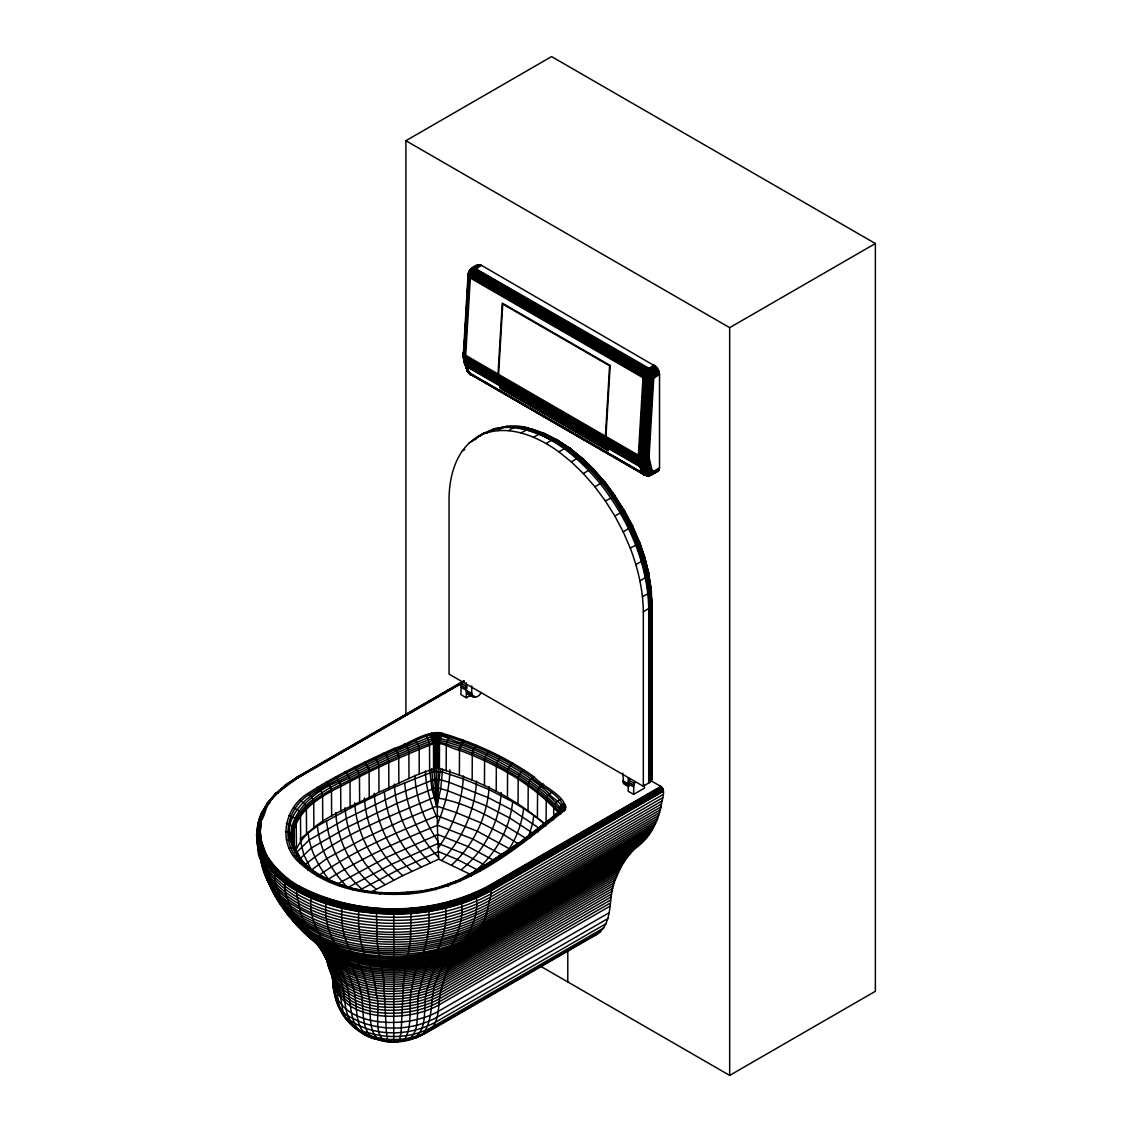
<?xml version="1.0" encoding="UTF-8"?>
<svg xmlns="http://www.w3.org/2000/svg" width="1132" height="1132" viewBox="0 0 1132 1132"><rect width="100%" height="100%" fill="white"/><g stroke="black" fill="none" stroke-linecap="round" stroke-linejoin="round"><path stroke-width="1.5" d="M394.106 894.492L394.106 893.53C460.724 895.044 513.886 848.604 563.142 809.776C565.42 796.744 539.426 786.627 532.45 777.698C504.462 757.931 472.78 743.625 439.952 734.074C423.991 733.196 410.265 745.153 395.436 749.497C365.99 762.855 336.558 776.722 309.404 794.381C285.745 808.729 279.392 844.076 301.65 862.711C329.794 888.62 370.475 895.044 407.435 893.233L407.789 892.554L408.298 893.955C469.766 889.427 518.612 846.495 564.967 810.059C568.363 796.376 541.011 785.976 533.993 776.778C505.721 756.841 473.742 742.38 440.56 732.786C423.906 731.413 409.614 743.823 394.233 748.394C364.66 761.822 335.086 775.731 307.819 793.49C283.722 808.107 277.255 844.118 299.923 863.108C328.761 889.611 370.447 896.176 408.298 893.955M440.518 768.472C435.947 798.612 437.178 828.794 438.721 859.16L470.686 874.541C493.92 857.617 509.612 830.435 512.654 801.838L489.081 789.627L463.37 778.943L442.57 771.996L433.825 771.345L394.375 787.08L354.755 805.8L317.37 825.978L300.122 838.968M442.598 768.982L440.758 788.594L436.768 806.791L431.915 788.877L429.679 769.378M449.871 769.703C449.645 788.381 444.735 806.776 437.518 823.912M463.427 775.929C462.323 801.527 453.225 826.742 438.452 847.613M476.53 781.08C474.987 810.399 462.549 839.491 441.82 860.377M653.716 378.357L648.325 379.192L642.948 377.706L470.261 278.019C463.978 273.053 475.638 262.115 481.44 265.341L656.178 366.711L658.796 370.857L659.517 374.395L653.744 378.102L649.046 457.314L643.641 458.573L638.25 457.271L465.563 357.585L463.582 355.604L463.611 352.406M489.151 786.613C487.538 816.073 473.77 845.01 451.88 864.791M558.868 451.838L571.335 461.898L583.362 473.558L594.753 486.618C597.201 486.548 602.861 479.798 605.125 482.756L593.041 469.016L581.225 457.554L568.971 447.664L565.321 448.187L558.868 451.838C536.186 435.325 504.363 422.25 477.506 436.754C456.125 449.616 449.064 476.148 449.05 499.637L449.05 674.106L643.33 786.273L650.546 781.788L652.074 778.476L651.508 599.196M501.221 792.542C499.552 822.129 484.454 850.854 461.502 869.518M643.33 786.273L643.33 611.804C643.075 589.984 637.995 568.533 630.312 548.199C630.708 547.449 643.231 542.469 637.627 540.997M465.337 363.117L467.176 370.971L470.502 374.763L467.53 371.65L467.077 366.584M470.162 271.255L470.516 269.812L473.261 270.888L645.947 370.574L653.928 377.678L650.999 373.418L646.598 369.853L473.912 270.152L471.039 269.218L470.289 271.114M660.296 809.847L487.722 909.477C426.58 941.244 346.392 940.635 288.434 902.006C272.883 890.969 261.492 873.593 261.421 854.236C261.761 853.132 262.695 852.283 263.756 851.83C272.26 864.466 284.472 878.333 299.315 886.115C357.047 916.467 430.542 916.453 488.274 886.073L660.862 786.429C666.805 791.452 661.003 800.593 661.017 806.918C657.876 820.898 651.409 834.624 640.429 844.147C629.25 852.339 621.383 864.353 616.459 877.159C606.653 895.341 615.327 921.207 596.96 934.324L426.453 1032.766L416.236 1037.62L412.19 1038.2M287.797 784.66L277.199 792.881L267.124 804.753C273.859 794.607 288.264 784.504 299.4 777.033L462.832 682.681M649.061 456.479L643.655 457.597L638.264 456.238L465.577 356.538L463.611 354.599L463.653 351.429M264.747 811.644C259.299 809.649 257.374 829.997 258.082 823.063C265.581 819.299 263.897 808.092 270.364 802.093M293.23 919.538L294.73 922.085C277.524 904.921 266.345 882.182 260.247 858.792C255.28 851.151 258.987 828.978 264.747 851.561M265.468 807.555L261.351 814.559L262.1 812.281M662.192 800.848L489.548 900.52C444.89 924.872 390.993 928.424 341.921 917.5C308.399 908.982 269.812 891.592 259.483 855.467C260.318 848.08 255.478 840.185 257.148 832.996C261.973 831.242 260.601 826.346 261.336 821.535M649.046 457.314L652.089 470.332L646.924 473.006L642.368 472.638L468.931 372.584L466.922 370.348L464.035 358.589L464.728 363.952M649.103 455.588L643.712 456.592L638.321 455.191L464.417 354.585L463.455 353.028L468.082 274.581C470.643 269.161 465.903 276.236 470.36 277.128L643.033 376.829L648.41 378.484L653.744 378.102M463.964 350.934L464.7 338.638M465.125 331.605L465.86 319.309M466.285 312.276L466.908 301.735M467.431 292.947L468.068 282.406M464.417 350.467L464.728 345.203M465.563 331.138L465.776 327.629M466.61 313.578L466.922 308.314M467.771 294.263L468.082 288.985M655.513 471.563L658.399 471.011L659.517 467.856L659.517 374.395M464.474 363.146L464.332 357.91M649.584 462.705L644.278 464.912L638.915 464.007L465.026 363.344L463.964 360.811L469.143 276.265L472.582 269.501L480.039 264.747M463.851 359.283L464.063 361.278L466.059 363.414L638.731 463.101L644.108 464.063L649.428 461.983M659.517 467.856L654.254 470.898C647.164 485.628 640.061 463.936 641.731 456.38L646.443 378.13L649.57 372.032L656.815 367.433M464.063 361.278L463.497 356.679L465.606 359.594L638.292 459.295L643.683 460.483L649.075 458.927M468.676 272.359C468.676 270.406 469.044 274.482 471.167 274.354L643.853 374.041L653.787 377.918L648.537 377.819L643.231 375.909L470.544 276.208C466.752 275.203 468.62 269.586 471.591 273.435L653.815 377.847L645.339 371.381L472.652 271.68L469.766 270.421L469.157 271.864M463.625 355.165L463.639 357.57L468.365 275.317L470.374 270.562L473.983 267.732L648.721 368.155L652.584 372.159L654.282 377.409M471.719 694.68L466.327 697.793L460.936 694.68L461.12 685.483L462.507 681.874M461.658 683.657L467.049 686.784C462.691 695.006 477.888 701.698 480.93 692.515M629.802 778.462L628.218 783.783L628.939 786.471L623.548 783.358L622.826 773.184M628.218 777.797L628.218 791.254L633.609 794.367L633.793 785.169L635.193 781.575M468.082 275.614L469.072 272.755M468.591 273.619L468.988 271.935M463.596 354.259L463.596 356.594L465.577 358.603L638.25 458.29L643.655 459.535L649.046 458.135M256.624 834.609L257.912 823.445M256.681 835.034L258.082 823.063M258.322 822.695C250.625 869.758 302.796 897.152 341.468 905.855C390.965 916.863 445.315 913.298 490.354 888.747L663.012 789.061M258.62 822.384C250.936 869.334 302.994 896.657 341.595 905.345C390.979 916.34 445.201 912.774 490.142 888.28L662.8 788.594M257.12 838.458L257.502 835.02M258.322 845.264L258.704 841.854M373.956 1038.016C348.656 1031.21 331.209 1003.9 333.204 978.09M463.582 353.34L463.398 355.052M463.413 352.943L463.413 354.047M643.33 611.804L650.546 607.318L652.074 604.092M463.455 351.953L463.455 353.028M554.68 817.417L556.491 813.696L560.963 813.682M285.349 831.709C292.877 831.228 294.207 839.859 293.867 845.562C286.424 806.182 331.902 789.91 359.467 774.939C384.625 762.812 409.94 750.106 436.428 741.333C469.172 749.709 500.429 764.836 528.234 784.066C538.959 792.315 550.237 800.635 558.571 811.333C558.515 813.441 558.614 813.696 557.652 811.8L559.647 806.819L564.557 803.678M557.354 815.139C556.746 812.083 560.991 811.234 560.524 808.375C552.289 797.31 540.587 788.99 529.762 780.542C501.052 761.454 469.03 744.064 435.042 737.498C402.086 749.412 370.305 764.723 339.331 781.122C304.635 794.225 270.067 832.897 306.348 865.57L306.546 867.126M558.147 812.465L560.241 807.64L565.448 804.894M642.495 596.677C645.226 594.908 653.73 591.979 650.405 587.14L650.759 593.592M512.654 801.838L523.55 808.474C522.036 823.799 516.206 838.515 507.716 851.264M558.345 812.974L560.524 808.375L565.943 806.182M558.246 814.007L560.581 809.125L566.028 807.498M654.254 470.898C648.565 482.614 643.358 462.663 644.702 456.592L649.4 378.583L651.65 374.14L658.399 369.952M523.55 808.474L533.809 815.45L532.663 823.318L528.135 837.878M542.921 825.851L543.402 822.723L533.809 815.45M299.4 777.033C296.4 775.703 295.891 780.556 299.867 776.453M640.019 580.857L647.235 576.457L648.848 573.825L644.816 557.496L639.382 541.62M438.325 732.503L437.348 768.048C476.331 779.255 514.084 797.324 544.832 824.124M286.976 784.434L284.981 786.004L299.018 776.863L463.993 681.606M376.319 908.048L377.296 943.763L383.451 977.44L386.408 1032.412L387.441 1039.119L388.927 1041.85C404.945 1043.237 421.769 1037.676 433.089 1026.54C440.376 1015.602 437.589 1001.905 441.197 989.793C444.72 974.341 451.484 959.144 463.03 947.993C475.78 938.824 484.156 924.66 487.722 909.477C487.878 902.275 494.415 892.101 488.274 886.073M278.09 793.051L275.458 793.56L267.067 804.314M653.9 471.082L650.688 475.298L643.74 474.775M470.601 270.223L473.36 267.718M594.088 471.775C595.036 465.181 584.834 472.752 583.362 473.558M379.913 893.955L380.409 892.554L394.106 893.148L421.26 891.011L422.25 892.356M635.929 564.613C637.189 563.113 647.914 559.859 643.599 556.42M468.224 273.718L468.577 272.529M653.688 471.167C647.263 483.081 642.523 462.804 643.712 456.592L648.41 378.484L650.999 373.418L657.933 369.074M630.312 548.199L623.251 531.927L632.547 525.885L624.454 510.532L604.997 482.062M470.954 269.996L472.794 267.831M257.799 824.28L261.803 812.578M262.454 812.026C243.606 854.519 289.226 890.134 325.775 900.308C379.22 916.892 440.136 914.642 489.887 887.813L662.545 788.141M262.85 811.842C244.059 854.193 289.537 889.695 325.988 899.841C379.262 916.382 439.994 914.132 489.618 887.389L662.248 787.716M294.9 852.255C309.192 818.464 349.845 809.323 378.979 792.131C398.294 784.151 417.085 773.099 437.348 768.048M469.879 270.463L471.591 268.694L474.605 269.501L647.292 369.188L651.494 372.937L654.027 377.593L652.018 372.527L647.999 368.622L475.313 268.935L471.294 268.723M653.475 471.223L650.829 474.846L647.928 475.765M469.61 270.477L470.388 270.392M455.8 882.734C491.741 861.48 528.602 838.826 560.581 810.852C566.34 803.975 551.425 798.697 549.275 793.645C523.833 770.949 493.212 754.803 461.432 742.932C451.753 741.036 441.848 733.012 431.617 736.394C406.289 746.299 381.413 757.35 357.132 769.59C334.251 782.736 305.654 791.919 292.778 816.837C281.061 840.949 300.702 866.122 321.913 876.479L322.45 877.682M594.753 486.618L605.323 500.868L615.143 496.269L604.247 481.85M359.184 906.081C357.231 924.476 359.41 945.05 368.084 961.662C373.39 971.935 375.032 983.595 376.475 994.929C381.456 1009.617 369.216 1044.751 393.738 1041.822M474.662 872.475L476.077 870.451L479.982 870.833M653.277 471.252L649.598 475.256L644.999 475.086L468.917 373.39L465.79 364.73L464.898 357.146L469.596 277.581L472.582 270.506L480.732 264.987M500.415 856.316L501.886 854.236L505.976 854.519M522.517 843.227L518.315 843.043L508.692 850.755L512.739 847.953M440.56 732.786L438.296 741.474L438.098 779.396L436.711 804.852L433.386 788.396L431.66 768.741M546.091 825.723L541.719 825.653L524.739 839.435L528.644 836.534M540.148 827.789L541.719 825.653M553.619 819.738L549.19 819.709L542.624 825.822M420.524 891.733L421.26 891.011M548.808 820.87C555.897 818.648 557.736 808.036 565.703 808.8M653.079 471.237L648.282 475.454L643.188 474.464L647.263 475.751M468.988 271.694L469.356 271.043L472.086 272.529L653.857 377.791M365.961 892.356L366.952 891.011L380.621 892.639M476.445 266.317L477.619 264.973M558.175 812.932C559.109 811.63 560.015 809.72 558.543 808.418C546.94 795.612 533.2 784.915 518.781 775.462C492.901 760.11 464.969 745.281 435.325 739.479C405.864 750.176 377.395 763.69 349.491 777.967C320.993 790.645 278.345 815.79 296.442 853.047C295.466 847.627 293.584 838.982 286.283 839.902M261.407 813.3L267.548 802.814M261.322 813.696L268.171 802.319M261.308 814.12L268.553 802.149M268.963 802.036C236.885 845.123 286.24 888.974 326.214 899.402C379.319 915.901 439.853 913.651 489.307 886.993L661.937 787.32M269.416 801.994C237.451 844.925 286.622 888.62 326.455 899.006C379.376 915.448 439.697 913.199 488.967 886.625L661.583 786.966M652.895 471.209L648.608 475.001L644.476 475.115M342.642 902.841C339.416 921.505 344.015 944.003 355.816 959.257C363.131 969.119 366.103 981.416 368.211 993.316C372.966 1010.027 363.697 1043.096 389.79 1041.666L390.724 1040.435M469.766 270.421L469.356 271.043M442.669 733.295L439.485 741.771L439.386 768.444M470.997 876.111L468.365 875.291L457.965 880.554L433.174 889.257L443.645 886.271M469.61 270.803L470.205 269.84M449.928 735.531L446.277 743.851L446.164 770.524M267.336 803.14L275.713 793.306M267.18 803.508L276.392 792.966M267.081 803.904L276.774 792.895M296.244 852.764L309.192 840.001L346.18 818.677L395.266 795.088L434.164 779.509L440.037 779.637L449.079 782.297L488.161 797.621L511.607 809.776L539.483 828.483M300.73 858.127L311.342 848.038L348.005 826.912L396.908 803.423L434.801 788.127L439.202 788.226L447.748 790.744L486.463 805.927L509.697 817.969L533.257 833.435M305.173 864.692C342.444 833.591 389.733 816.667 433.938 797.494C466.851 801.753 498.151 821.04 526.111 838.529M352.491 889.71L353.962 888.464L367.674 891.733M460.3 881.517L456.988 880.823L445.145 885.847L456.253 881.559L477.209 870.098M652.089 470.332C651.197 473.615 645.466 475.426 642.269 473.544L639.127 464.884L638.25 457.271L643.033 376.829L646.598 369.853L654.126 365.042M326.978 898.369C322.309 916.991 330.063 940.31 342.798 954.729C352.179 963.53 356.736 976.208 359.778 988.406C366.301 1005.867 356.538 1038.115 382.149 1040.478L379.786 1039.813M469.879 270.18L471.704 268.425M463.497 740.257L459.507 748.464L459.38 775.123M652.216 470.643L647.164 473.572L641.901 472.95L469.214 373.249L467.714 371.607L464.686 362.466M476.614 745.394L473.445 749.738L472.299 753.473L472.157 780.132M470.233 269.784L471.181 268.836M466.441 876.409L468.365 875.291M484.836 865.131L483.944 865.952L501.886 854.236M518.315 843.043L509.258 849.524M558.189 812.295L561.444 809.96L564.967 810.059M489.236 750.941L485.826 755.186L484.595 758.879L484.454 785.537M275.246 793.872L286.24 784.462M275.104 794.225L286.594 784.405M281.231 789.655L284.967 786.415M287.387 784.518C237.338 818.464 263.176 875.63 312.135 893.035C368.056 915.958 434.929 914.939 488.628 886.328L661.23 786.669M319.21 875.163C355.179 849.707 396.61 832.699 437.108 815.705L477.18 831.129L509.414 848.759M408.893 1039.473C431.801 1034.45 420.595 1002.57 428.349 985.816C431.561 973.888 436.513 961.705 446.036 953.413C457.484 938.81 465.266 916.439 460.512 898.369M650.164 464.785L644.957 467.318L639.637 466.554L466.95 366.853L464.247 362.339M555.487 814.601L559.222 811.361L563.863 811.219M312.446 892.766C306.164 910.51 317.554 935.626 330.077 949.026C340.93 957.403 347.566 970.039 351.613 982.901C360.033 1001.65 349.901 1032.37 375.272 1039.176M649.938 464.078L644.702 466.54L639.368 465.733L466.681 366.032L464.686 363.839M548.199 820.601L556.491 813.696M339.727 886.087L341.652 884.955L355.038 889.257L341.652 884.955M470.445 269.869L471.153 269.374M549.19 819.709L525.333 838.175M649.754 463.398L644.476 465.733L639.127 464.884L466.441 365.183L463.964 360.811M501.32 756.869L497.684 761.001L496.368 764.652L496.212 791.31M537.601 829.742L532.535 833.647L534.092 831.525L538.408 831.638M430.047 1030.092L416.236 1037.62M479.827 436.202L484.015 433.117L487.722 432.636M520.777 842.279L516.8 845.137L526.281 837.312L530.54 837.468M512.824 763.166L508.976 767.185L507.589 770.793L507.433 797.437M649.315 461.248L643.966 463.2L638.59 462.181L465.903 362.495L464.233 360.981L463.526 358.207M501.787 855.382L504.547 853.542M299.315 886.115C293.372 891.139 299.173 900.28 299.159 906.605C302.47 921.377 309.588 935.895 321.686 945.39C333.53 954.517 341.142 968.143 345.713 982.18C353.311 1001.325 345.911 1030.672 371.254 1037.62M285.377 784.985L297.659 776.835M285.193 785.283L298.296 776.708M285.052 785.622L298.65 776.75M308.003 832.147C309.786 849.467 317.738 865.64 328.563 879.083C362.891 857.433 400.063 840.581 437.56 825.214L472.879 839.095L502.891 855.424M337.449 883.951L386.069 857.617L437.872 834.51L468.096 846.566L494.5 860.759M470.983 269.133L478.737 264.619M473.983 267.732L470.304 271.524L468.606 276.632L463.922 355.137L464.785 363.641M493.396 860.872L497.599 858.127M523.734 769.817L519.687 773.694L518.215 777.274L518.046 803.904M649.202 460.483L643.839 462.309L638.462 461.248L465.776 361.547L463.795 359.467L463.441 355.759M469.129 272.472L468.535 273.364L470.813 275.288L643.5 374.975L653.772 377.975M649.131 459.719L643.754 461.403L638.363 460.285L465.677 360.584L463.497 357.924M475.199 871.258L485.996 864.763L488.798 865.471M327.898 881.517L331.209 880.823L343.053 885.847M533.993 776.778L529.762 780.542L528.234 784.066L528.05 810.71M405.893 715.226L405.893 140.722L551.581 56.6L875.376 243.536L875.376 991.278L729.673 1075.4L540.289 966.063M472.483 268.609L479.374 264.619M481.44 265.341L473.912 270.152L470.36 277.128L465.563 357.585L466.441 365.183L469.582 373.843L644.349 474.987M477.506 436.754L484.015 433.117M469.129 442.952L473.176 440.617M487.057 432.594L495.929 428.476L486.435 432.608M462.068 451.074L464.771 449.517M497.627 430.542C512.032 420.453 532.479 429.141 546.445 434.985M509.018 430.627C516.05 423.849 527.158 426.792 534.502 430.825M521.045 432.863L528.616 428.887L532.79 429.452M654.82 365.509L647.32 370.291L643.783 377.211L639.014 456.62L639.877 465.252L643.429 474.407L648.678 474.096L652.315 470.813M655.513 366.06L648.07 370.815L644.617 377.564L639.891 455.899C640.203 462.309 639.806 472.935 646.655 475.652M533.512 437.193L541.039 433.202L544.945 433.669M656.178 366.711L648.82 371.395L645.509 377.876L640.783 456.168C640.726 462.648 641.363 470.714 646.075 475.454M657.409 368.225L650.292 372.711L647.419 378.343L642.707 456.521C643.089 462.563 642.467 473.629 649.428 475.553M405.893 140.722L729.673 327.657L875.376 243.536M658.796 370.857L652.626 374.536L650.362 378.597L645.679 456.521C646.018 461.715 645.481 476.416 653.461 473.629M659.107 371.763L653.107 375.329L651.296 378.569L646.627 456.394C647.009 461.262 646.301 475.426 653.801 473.063M659.333 372.669L653.489 376.107L652.188 378.47L647.518 456.182C647.377 463.045 649.089 480.704 659.333 469.37M659.475 373.546L652.994 378.314L648.353 455.913C648.282 462.309 649.627 479.756 659.475 468.648M546.19 443.56C549.345 441.466 556.321 436.386 559.067 441.905M571.335 461.898C573.641 460.766 581.89 453.946 582.994 460.073M659.107 470.006L649.329 475.468L644.716 475.044L642.269 473.544M649.329 475.468L658.796 470.558M652.032 474.676L658.399 471.011M605.323 500.868L614.874 516.065L624.454 510.532M297.405 776.991L464.205 680.686M297.178 777.217L463.285 681.45M296.881 777.84L463.625 681.492M302.923 774.684L307.508 772.038M310.564 770.269L313.621 768.515M316.677 766.746L321.262 764.1M324.318 762.331L328.903 759.685M331.959 757.931L335.015 756.162M338.072 754.393L342.656 751.747M345.713 749.978L348.769 748.224M351.826 746.455L356.41 743.809M359.467 742.04L362.523 740.286M367.108 737.639L370.164 735.871M373.22 734.102L383.918 727.933M394.615 721.749L403.784 716.457M406.841 714.688L417.538 708.519M420.595 706.75L425.165 704.104M428.221 702.349L438.919 696.166M441.975 694.397L446.56 691.751M449.616 689.996L452.673 688.228M455.729 686.459L460.314 683.813M633.609 794.367L644.405 788.141L644.405 785.155M663.182 789.528L490.51 889.228C445.4 913.807 390.95 917.387 341.383 906.35C305.06 897.421 259.653 875.857 256.922 833.364M663.295 790.009L490.623 889.695C445.456 914.316 390.95 917.896 341.312 906.845C307.409 898.242 268.369 880.625 257.912 844.09M663.366 790.461L490.694 890.148C445.484 914.783 390.95 918.363 341.284 907.312C307.352 898.695 268.284 881.078 257.827 844.514M663.38 790.886L490.708 890.587C450.663 912.618 402.992 917.429 358.25 911.076C321.29 904.709 279.915 890.304 261.308 855.099M663.338 791.296L490.665 890.983C445.484 915.604 390.95 919.198 341.298 908.147C307.296 899.501 267.93 881.786 257.799 844.939M663.041 794.537L490.382 894.223C445.329 918.774 390.965 922.354 341.454 911.331C303.716 902.402 256.95 878.743 256.653 834.185M662.659 797.72L490 897.407C445.131 921.873 390.979 925.424 341.666 914.458C302.569 905.572 255.224 879.946 256.752 833.775M661.64 803.918L489.024 903.577C444.621 927.801 391.021 931.325 342.218 920.457C306.998 911.699 263.048 891.252 259.285 850.33M661.017 806.918L488.416 906.562C449.333 928.084 402.808 932.796 359.127 926.599C323.073 920.387 282.703 906.322 264.548 871.994M659.503 812.705L486.958 912.321C448.498 933.532 402.681 938.173 359.679 932.061C324.191 925.948 284.472 912.109 266.6 878.333M658.64 815.493L486.109 915.095C443.093 938.584 391.148 942.022 343.845 931.494C306.277 923.061 264.676 899.402 260.558 857.037M657.692 818.195L485.189 917.783C442.612 941.046 391.191 944.456 344.369 934.042C312.432 925.934 275.656 909.35 265.808 874.937M656.659 820.827L484.199 920.401C442.088 943.423 391.233 946.805 344.92 936.489C313.352 928.466 276.986 912.081 267.251 878.05L268.808 881.121M655.555 823.389L483.123 922.934C436.952 947.909 380.366 950.045 330.742 934.636C307.48 926.033 280.411 913.071 272.133 887.743C271.793 880.229 261.52 866.291 270.364 861.112M654.367 825.851L481.991 925.382C421.005 957.233 323.002 957.361 277.326 899.473M653.107 828.242L480.76 927.745C419.901 959.186 324.827 959.398 278.868 902.261M651.777 830.548L479.473 930.023C415.996 963.247 302.584 962.002 270.421 885.79M650.362 832.77L478.114 932.216C418.529 964.054 306.942 963.912 275.147 893.049M648.877 834.892L476.685 934.31C429.919 959.398 371.565 960.361 322.79 940.381C305.357 932.867 288.702 920.854 281.995 902.459C280.595 893.289 269.246 877.71 278.09 870.154M647.334 836.93L475.171 936.32C419.095 965.214 340.789 964.945 292.792 920.641M645.707 838.883L473.615 938.244C418.571 966.643 341.949 966.233 294.702 922.934M644.009 840.736L471.973 940.055C427.938 963.757 372.937 964.705 326.978 945.871C311.399 940.253 298.735 928.608 292.523 913.269C290.485 903.237 279.562 887.53 287.797 878.545M642.254 842.491L470.275 941.782C420.213 967.917 353.198 967.917 306.744 934.183M640.429 844.147L468.507 943.409C408.638 975.218 317.455 967.775 281.146 904.411M638.533 845.717L466.667 944.937C418.26 970.237 352.958 969.997 308.725 936.079M636.58 847.189L464.785 946.366C418.246 970.874 356.467 970.379 312.899 939.602M634.769 848.844L463.03 947.993C417.765 971.78 357.188 971.709 315.106 941.216M633.014 850.571L461.332 949.691C406.629 978.954 328.139 970.464 290.896 917.245M631.316 852.396L459.677 951.474C408.411 979.222 337.93 971.751 298.862 926.924M629.661 854.278L458.092 953.342C413.958 976.421 352.179 976.18 314.371 941.088M628.076 856.245L456.55 955.281C413.562 977.779 353.085 977.694 316.38 943.253M626.548 858.282L455.064 957.29C409.968 980.963 343.067 979.364 310.126 936.122M625.076 860.405L453.649 959.37C409.232 982.788 342.572 980.935 311.215 937.211M623.661 862.584L452.276 961.535C409.855 983.779 343.392 983.637 314.625 940.098M622.303 864.848L450.975 963.771C409.232 985.731 342.77 985.491 315.687 941.315C327.813 958.974 336.982 979.336 337.973 1000.999C345.769 1037.69 392.549 1047.27 423.113 1033.601C435.028 1017.611 428.844 995.481 437.631 977.793C441.848 965.992 449.093 955.252 458.984 947.498C470.53 933.419 481.1 910.496 475.044 892.766M621.015 867.169L449.715 966.063C408.963 987.543 343.803 987.415 317.54 944.074M619.77 869.574L448.527 968.44C409.897 988.745 351.373 989.057 322.549 952.38M618.61 872.036L447.395 970.888C407.251 992.424 339.133 991.349 318.333 944.017M617.506 874.569L446.319 973.393C408.567 993.556 340.477 994.25 321.191 948.517M616.459 877.159L445.315 975.968C408.383 995.736 341.383 996.514 322.733 951.545M615.483 879.819L444.367 978.614C408.015 998.169 340.633 998.863 323.738 953.3M614.563 882.55L443.475 981.317C407.874 1000.518 341.454 1001.282 325.125 956.413L326.412 959.568M613.714 885.323L442.654 984.076C407.619 1002.782 349.406 1003.32 328.139 964.606M612.921 888.167L441.89 986.906C408.171 1004.947 349.165 1006.15 329.299 967.69M612.2 891.068L441.197 989.793C406.006 1009.051 338.256 1008.584 326.837 960.827M611.549 894.025L440.574 992.736C405.666 1012.036 337.279 1011.088 327.601 962.752M610.955 897.039L439.994 995.736C407.378 1013.876 339.869 1014.668 330.275 969.275M610.445 900.096L439.499 998.792C407.209 1016.961 338.227 1017.47 330.926 971.015M609.992 903.209L439.06 1001.905C407.18 1019.875 338.624 1020.441 331.662 974.383L332.313 977.765M609.596 906.378L438.678 1005.06C408.044 1022.691 340.152 1023.314 332.483 979.307M609.228 912.675L438.325 1011.343C407.449 1029.554 334.478 1029.13 332.85 981.147M608.125 918.434L437.263 1017.088C411.496 1031.365 378.23 1031.776 352.165 1018.064C332.313 1009.871 336.614 987.373 330.374 970.832M606.313 923.556L435.509 1022.168C407.945 1037.181 369.683 1037.28 345.048 1016.465L342.812 1011.032L339.345 989.156L334.93 974.058L327.007 957.601L318.333 945.489M603.809 927.971L433.089 1026.54C413.364 1037.803 388.87 1039.134 367.405 1032.426C347.467 1029.526 345.331 1009.277 343.902 993.104C340.166 974.298 331.435 956.059 317.13 943.027M600.682 931.579L422.349 1034.535L417.807 1035.356M347.694 887.573L391.389 864.395L438.226 843.354L462.946 853.443L485.84 865.541M358.519 890.672L396.992 870.437L438.537 851.618L457.498 859.556L477.025 869.673M370.603 892.341L402.794 875.602L438.721 859.16M543.601 784.066L539.186 787.702L537.587 791.169L537.403 817.799M650.122 474.676L647.164 475.666M653.065 474.096L645.721 475.44M552.501 791.636L547.93 795.131L546.275 798.555L546.077 823.516M475.638 439.301L474.52 439.824L482.897 433.641L494.726 428.618M317.201 876.111L321.049 875.673L331.209 880.823M560.694 799.475C553.59 801.612 553.166 810.102 554.057 816.186M494.019 429.891L497.16 428.519M592.715 936.178L596.96 934.324M652.442 474.407L648.608 475.666M307.819 869.928L312.149 869.815L321.913 876.479M395.068 1041.765L407.704 1039.813M415.232 1037.888C401.365 1042.303 386.125 1042.303 372.258 1037.888M445.753 885.153L448.484 886.087M433.641 888.606L435.721 889.71M299.923 863.108L304.635 863.32L313.705 871.937M420.835 891.11L434.249 888.464M493.552 428.957L506.428 426.439L521.045 427.273L505.254 426.58M492.462 429.481L507.617 426.495M505.325 427.415L508.792 426.736M645.693 475.1L649.032 474.379L652.725 471.153M473.742 375.3L469.837 374.296L466.95 370.235M293.627 855.735L298.664 856.33L306.348 865.57M412.345 892.681L418.882 891.917M632.547 525.885L628.557 519.814M626.817 784.377L623.548 783.358M289.056 847.953C295.919 846.778 299.159 854.957 300.688 860.278M407.789 892.554L394.106 893.742M405.341 1040.478C423.877 1035.2 413.916 1003.334 420.227 988.123C422.661 977.058 425.873 965.412 433.768 956.908C443.249 941.414 448.3 920.656 444.848 902.841M468.181 369.966L469.242 373.73L471.69 374.352M646.485 475.666L648.693 475.723M504.108 426.906L519.984 426.835M503.018 427.429C542.879 425.943 576.117 454.625 600.158 483.505C628.076 519.149 647.787 562.901 648.721 608.676L648.721 783.16M401.591 1041.214L403.303 1041.313C414.284 1026.483 407.223 1004.848 412.02 987.359C413.675 977.765 415.416 967.733 420.807 959.455C427.698 942.97 430.514 923.74 428.306 906.081M648.056 475.723L646.414 475.143M286.283 823.516C298.678 824.719 292.764 841.175 293.867 848.887M516.617 426.665C595.474 442.952 646.825 531.318 650.546 607.318L650.546 781.788M525.375 428.519L522.05 427.896L522.984 428.688M528.701 429.127L533.696 430.047M515.499 426.99C594.526 443.305 645.99 531.87 649.711 608.04L649.711 782.509M372.315 1036.686L365.495 1034.393M289.056 815.464L294.32 818.068L296.216 821.167L296.442 847.755M467.912 693.803L469.03 694.157M293.627 807.682L298.664 810.682L300.475 813.922L300.688 840.524M530.781 428.787C550.463 434.32 567.514 446.178 582.909 459.295M529.705 428.745L545.751 434.249M471.662 375.286L467.898 371.961L467.431 369.442M469.384 372.81L468.507 371.791L471.634 374.933L471.011 374.352M514.338 848.915L510.178 848.675L492.547 860.561L494.613 859.358L497.472 860.037M330.247 880.554L342.444 885.153M568.971 447.664L571.306 450.635M299.923 800.31L304.635 803.678L306.348 807.059L306.546 833.676M364.433 1033.686C349.109 1026.37 337.704 1010.734 334.945 994.052M642.693 474.053L643.429 474.407M544.053 433.287L558.005 440.39M547.973 435.749L558.6 441.07L570.754 449.008M542.087 433.047C606.271 464.785 648.028 535.818 651.211 606.568L651.211 781.009M319.932 875.333L331.959 881.559M307.819 793.49L310.875 795.64L313.705 800.706L313.889 827.336M468.294 370.9L466.61 368.89M468.733 373.079L470.459 373.673L469.978 372.909M474.534 376.277L477.591 378.046M480.647 379.814L491.345 385.984M494.401 387.752L511.211 397.459M514.268 399.228L532.606 409.812M535.662 411.567L546.36 417.75M549.416 419.519L560.114 425.689M563.17 427.457L567.755 430.103M570.811 431.872L573.867 433.627M576.924 435.395L581.508 438.042M584.565 439.81L587.621 441.565M590.678 443.334L595.262 445.98M598.319 447.748L601.375 449.517M605.96 452.163L609.016 453.918M612.072 455.687L630.411 466.271M633.467 468.04L644.165 474.209M650.178 780.259L660.862 786.429M628.939 780.245L634.33 783.358M461.12 685.483L466.511 688.596M628.402 782.056L633.793 785.169M460.936 687.195L471.719 693.435L473.303 696.916M622.826 780.67L633.609 786.896M466.511 691.822L471.903 694.935M473.02 695.586L475.723 697.142M623.01 782.17L628.402 785.283M467.049 693.01L474.421 697.27M624.397 784.151L628.444 786.499M556.519 439.527L570.273 448.399M561.741 443.645L564.415 445.4M567.09 447.14L571.094 449.758M316.62 873.847L319.535 875.772M317.201 787.306L321.163 791.254L322.578 794.848L322.747 821.492M518.06 843.708L503.443 834.51L480.916 822.837L456.352 812.635L436.74 806.097L402.285 820.403L363.33 838.812L326.851 858.509L311.427 870.083L303.758 854.589L300.376 840.51M326.341 782.127L330.105 786.174L331.478 789.811L331.634 816.455M335.61 777.033L339.331 781.122L340.661 784.759L340.831 811.403M349.165 1022.154L355.703 1027.842M345.034 772.024L347.609 774.472L350 779.807L350.156 806.451M365.254 891.931C343.675 874.64 329.384 848.293 326.497 820.799M354.599 767.114L358.179 771.274L359.467 774.939L359.622 801.583M569.679 447.961L582.683 458.644M573.896 452.729L577.801 455.871M376.305 889.2C352.986 870.961 337.407 842.335 335.709 812.705M364.306 762.289L367.815 766.477L369.089 770.156L369.23 796.815M468.04 371.522L467.134 369.923M385.007 884.587C361.985 865.994 346.802 837.298 345.133 807.696M374.154 757.563L376.588 760.081L378.838 765.473L378.979 792.131M393.837 880.045C371.126 861.112 356.354 832.331 354.698 802.786M384.13 752.936L386.507 755.468L388.715 760.888L388.856 787.547M402.794 875.602C380.394 856.316 366.032 827.478 364.391 797.961M304.635 863.32L305.697 864.268M312.149 869.815L313.111 870.678M394.233 748.394L397.53 752.681L398.719 756.402L398.86 783.047M411.878 871.23C389.818 851.618 375.852 822.709 374.239 793.235M404.464 743.95L406.756 746.54L408.864 752.002L409.006 778.66M421.076 866.956C399.964 847.698 386.988 819.95 384.272 791.622M581.834 457.767L594.215 469.822M580.49 457.484L593.027 469.794M414.836 739.621L417.991 743.965L419.123 747.7L419.265 774.359M430.415 862.768C409.034 842.463 395.903 813.455 394.318 784.066M425.321 735.376L427.5 738.007L429.509 743.498L429.651 770.156M438.664 857.476C418.939 837.666 407.18 810.342 404.605 782.637M346.505 886.285C330.742 870.013 319.663 848.675 317.37 825.978M557.652 811.8C531.05 783.033 495.717 763.874 459.38 750.191C449.843 748.549 439.414 739.182 429.651 745.238C399.299 757.308 369.57 770.977 340.831 786.485C317.908 797.536 289.636 815.167 293.004 844.585M344.991 1016.324L341.949 1011.343M328.563 879.083L330.586 881.333M429.608 733.706L433.471 741.955L433.598 768.614M593.578 469.143L605.139 482.345M601.757 479.586L604.969 483.265M592.39 469.016C612.355 490.425 628.034 515.654 638.816 542.836M651.254 589.263L648.056 572.127L649.881 583.801M301.664 861.424L305.569 865.98M307.918 933.886L312.276 938.994M306.772 933.037L310.126 936.956M303.305 929.627L307.89 934.99M302.555 929.754L305.499 933.192M301.154 928.962L303.178 931.311M396.766 1040.435L397.7 1041.666L399.355 1041.001L401.082 1032.412L403.572 981.571L410.392 941.47L411.171 908.048M468.761 373.334L467.898 371.961M604.686 481.892L615.256 496M605.96 484.609L607.941 487.284M612.893 493.962L614.874 496.637M438.126 841.416C424.712 822.03 415.883 798.966 414.906 775.293M431.603 733.055L434.603 741.587L434.688 768.26M615.001 495.788L632.491 526.097M614.634 495.858L624.015 510.787L639.184 542.37M617.563 500.91L623.845 510.886M300.475 858.707L295.494 850.061M297.291 854.49L299.839 858.834M313.522 938.994L315.304 942.036M287.853 913.552L290.216 917.571M286.481 912.463L288.08 915.194M624.623 512.372L626.987 516.843M614.874 516.065L623.251 531.927M467.87 372.202L467.261 370.744M437.221 818.139C430.5 803.352 425.873 787.348 425.391 771.048M632.448 525.757L639.382 541.973M632.151 525.729L638.844 541.153L644.702 558.486M632.363 527.3L636.34 536.455M264.464 871.767L262.681 863.617M433.768 732.645L435.495 741.418L435.551 768.09M467.261 370.999L464.162 361.632M651.692 776.778L652.074 778.476M274.326 893.19L275.373 896.219M272.586 890.29L273.647 893.36M639.212 541.351L644.858 557.963M638.844 542.582C646.301 562.83 651.466 584.098 651.692 605.762M465.733 365.877L464.403 358.674M465.28 365.296L464.445 363.004M644.589 557.071L648.848 573.825M644.617 558.43L648.721 574.462M333.374 987.656L334.548 992.453M464.247 362.155L463.71 358.434L463.865 360.641M648.509 572.65L651.155 590.013M329.355 965.964L329.723 969.204M328.337 962.667L328.705 965.964M260.204 831.61L261.336 841.67M263.912 866.857L264.28 870.14M261.563 860.348L262.129 865.343M463.441 357.302L463.596 358.844M436.032 732.446L436.443 768.02M651.169 588.513L651.975 604.941M650.886 587.805L651.24 594.314M463.398 354.84L463.441 356.99M463.398 353.906L463.398 356.028M433.811 768.331L436.711 804.852L436.046 766.633M729.673 327.657L729.673 1075.4M651.975 603.271L651.975 779.34M651.692 602.45L651.692 780.189M567.783 950.116L567.783 981.939M471.719 685.95L471.719 693.435M466.327 682.837L466.327 697.793M393.738 908.699L393.738 1042.034M497.967 375.23L498.434 382.107L500.316 388.403L608.252 450.72L606.356 444.409L605.889 437.546L610.176 365.452L502.254 303.15L497.967 375.23M498.505 375.541L500.698 388.234L607.544 449.913L605.351 437.235L609.596 365.792L502.75 304.098L498.505 375.541"/></g></svg>
